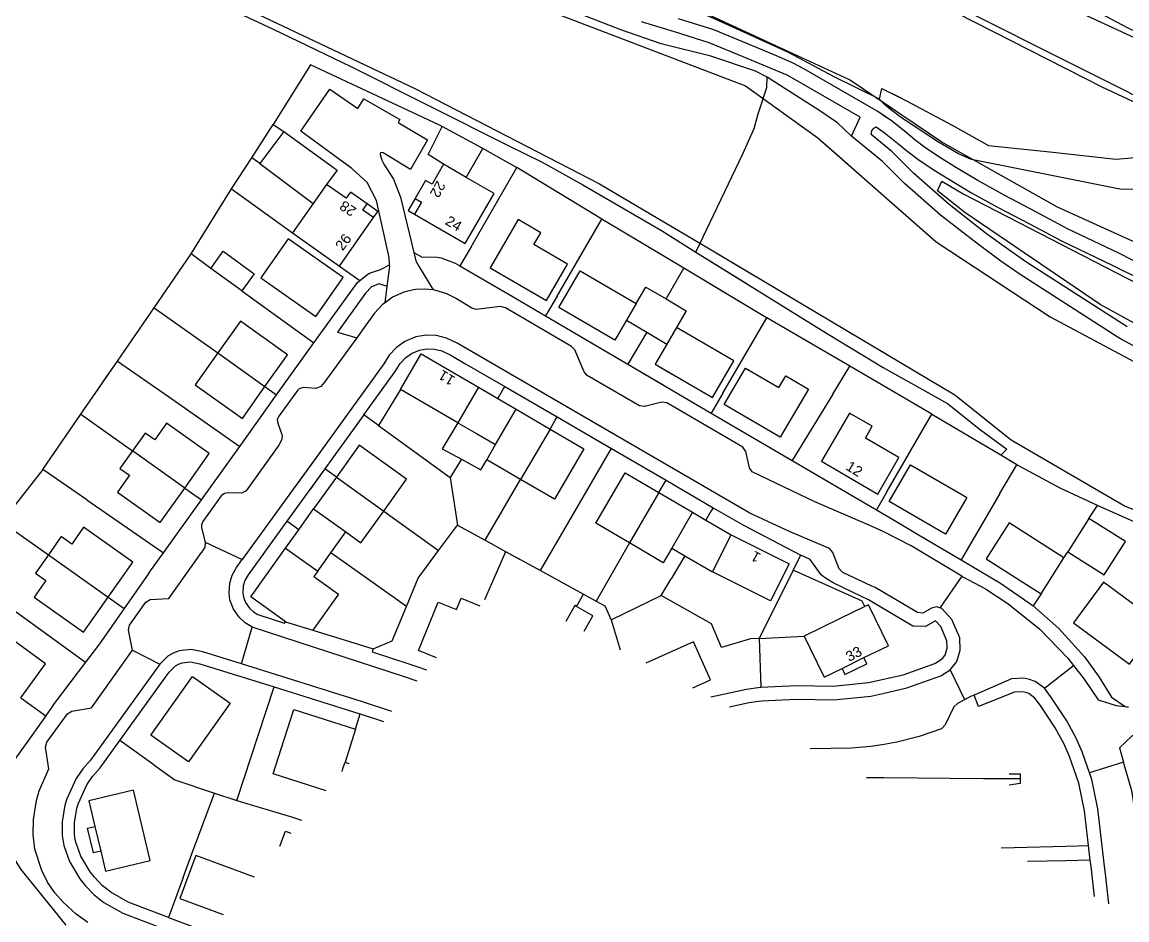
# Model space of a CAD drawing. Header units: millimetres. Extents: x 111502 to 977541, y 8702 to 1044108.
# Drawn here: x 489468.3 to 489630.2, y 240430.2 to 240561.7 of the extents above; entities that cross this region are included whole.
import ezdxf

# ---------------------------------------------------------------- set-up
doc = ezdxf.new("R2010")
doc.units = ezdxf.units.MM
doc.header["$LTSCALE"] = 0.25
doc.linetypes.add('DASHED2', pattern=[9.525, 6.35, -3.175])
doc.layers.add('E HVSS As Laid HV', color=10, linetype='Continuous')
doc.layers.add('X HVSS Site Background', color=8, linetype='Continuous')
doc.styles.add('OS Master Map$1$Standard', font='txt')

# ---------------------------------------------------------------- blocks, each defined once
blk = doc.blocks.new('OS MAP 060722')
at = {"layer": 'X HVSS Site Background'}
for points in [[(685.84, 1439.64), (715.27, 1425.67), (742.36, 1411.7), (758.45, 1402.17), (765, 1398.28)], [(785.3, 1422.69), (778.98, 1426.94), (757.39, 1436.89)], [(728.81, 1439.43), (763.74, 1426.09), (774.32, 1418.47), (778.64, 1414.68)], [(784.31, 1421.5), (783.14, 1422.29), (772.29, 1428.56), (770.74, 1429.41), (768.28, 1430.47), (764.16, 1432.19), (759.09, 1434.26), (753.94, 1435.88)], [(779.29, 1418.71), (780.56, 1421.47), (771.31, 1426.81), (769.86, 1427.61), (767.5, 1428.63), (763.4, 1430.34), (758.41, 1432.38), (753.35, 1433.97), (748.48, 1435.46)], [(766.91, 1427.36), (765.2, 1428.21), (758.66, 1430.4), (751.36, 1432.21), (745.46, 1434.25), (738.04, 1437.15)], [(783.36, 1424.14), (776.76, 1427.41), (770.02, 1430.96), (759.72, 1435.64), (754.37, 1437.97), (750.51, 1439.4), (747.77, 1440.59), (744.11, 1442.32), (736.31, 1445.98), (729.7, 1449.09), (719.82, 1454.19), (707.96, 1460.07), (697.69, 1465.03), (692.74, 1467.26), (688.87, 1469.41), (682.47, 1472.37), (679.37, 1474.07), (675.91, 1475.59), (672.95, 1477.3), (669.52, 1479), (666.6, 1480.49), (665.26, 1481.31), (664.29, 1482.1), (662.98, 1483.96)], [(624.8, 1465.5), (645.92, 1456.57), (671.2, 1445.25), (672.97, 1444.45), (694.4, 1434.4), (705.89, 1428.92), (728.86, 1417.38), (733.96, 1414.88), (739.9, 1411.55), (751.41, 1404.87), (756.46, 1401.73)], [(719.28, 1420.09), (718.8, 1420.35), (699.97, 1429.14), (694.51, 1420.4)], [(756.46, 1401.73), (763.35, 1416.13), (765, 1419.82), (765.62, 1421.95), (766.88, 1425.83), (766.91, 1427.36)], [(779.29, 1418.71), (777.23, 1420.64), (774.47, 1422.5), (772.18, 1423.96), (769.5, 1425.68), (766.91, 1427.36)], [(711.58, 1399.84), (711.53, 1400.91), (709.64, 1409.29), (708.3, 1411.9), (706.06, 1413.95), (698.54, 1419.45), (702.82, 1425.6), (706.92, 1422.73), (707.8, 1424.17), (713.07, 1421.12), (712.84, 1420.7), (717.15, 1418.15), (714.64, 1413.83), (710.61, 1416.28), (710.25, 1416.32), (710.18, 1416.03), (710.43, 1415.16), (710.75, 1414.61), (712.15, 1412.39), (713.16, 1409.76), (715.14, 1401.68), (715.15, 1401.67)], [(783.36, 1424.14), (783.71, 1425.67), (786.59, 1424.24)], [(785.13, 1422.49), (784.93, 1422.63), (784.07, 1423.36), (783.36, 1424.14)], [(691.39, 1415.5), (694.51, 1420.4)], [(694.51, 1420.4), (696.07, 1419.37)], [(696.07, 1419.37), (692.53, 1414.7)], [(696.07, 1419.37), (703.91, 1413.72), (702.32, 1411.64)], [(719.49, 1414.58), (717.22, 1415.99), (719.28, 1420.09)], [(725.25, 1416.9), (719.28, 1420.09)], [(780.89, 1417.39), (779.29, 1418.71)], [(782.17, 1418.93), (782.17, 1418.93), (782.28, 1419.47), (782.55, 1419.85), (782.87, 1420.05), (783.02, 1419.95)], [(688.41, 1410.97), (691.39, 1415.5)], [(692.53, 1414.7), (691.39, 1415.5)], [(722.8, 1412.66), (725.25, 1416.9)], [(730.24, 1414.09), (730.18, 1414.12), (725.25, 1416.9)], [(692.53, 1414.7), (700.35, 1408.84)], [(719.49, 1414.58), (717.8, 1411.67), (716.84, 1412.22), (715.3, 1409.56)], [(722.8, 1412.66), (719.49, 1414.58)], [(723.51, 1402.48), (730.24, 1414.09)], [(742.68, 1406.53), (730.24, 1414.09)], [(715.24, 1407.28), (722.64, 1402.99), (726.88, 1410.29), (722.8, 1412.66)], [(682.5, 1401.46), (688.41, 1410.97)], [(688.41, 1410.97), (697.32, 1404.54)], [(702.32, 1411.64), (700.35, 1408.84)], [(708.29, 1408.77), (705.83, 1410.51), (705.2, 1409.61), (702.32, 1411.64)], [(715.3, 1409.56), (714.29, 1407.83), (715.24, 1407.28)], [(715.3, 1409.56), (716.25, 1409.01), (715.24, 1407.28)], [(700.35, 1408.84), (697.32, 1404.54)], [(709.23, 1406.76), (707.66, 1407.88), (708.29, 1408.77)], [(709.23, 1406.76), (709.87, 1407.66), (708.29, 1408.77)], [(704.23, 1399.66), (709.23, 1406.76)], [(726.33, 1399.42), (734.56, 1394.65), (737.65, 1399.96), (732.74, 1402.81), (733.75, 1404.54), (730.43, 1406.47), (726.33, 1399.42)], [(736.12, 1395.25), (742.68, 1406.53)], [(754.72, 1399.34), (743.09, 1406.28), (742.68, 1406.53)], [(697.32, 1404.54), (704.23, 1399.66)], [(692.68, 1397.95), (700.75, 1392.28), (704.78, 1398.01), (696.71, 1403.68), (692.68, 1397.95)], [(723.51, 1402.48), (721.88, 1399.69)], [(677.07, 1393.57), (682.5, 1401.46)], [(685.35, 1399.32), (682.5, 1401.46)], [(685.35, 1399.32), (687.16, 1401.84), (691.73, 1398.54), (689.92, 1396.03)], [(715.15, 1401.67), (716.37, 1400.96), (717.6, 1401.04), (718.54, 1400.97), (719.12, 1400.87), (721.18, 1400.1), (721.88, 1399.69)], [(715.15, 1401.67), (715.15, 1401.66), (715.42, 1400.45), (715.92, 1399.55), (717.97, 1396.17)], [(756.46, 1401.73), (763.99, 1397.06)], [(689.92, 1396.03), (685.35, 1399.32)], [(704.23, 1399.66), (707.23, 1397.55)], [(707.23, 1397.55), (708.36, 1398.47), (708.64, 1398.61), (710.26, 1399.15), (711.58, 1399.84)], [(711.22, 1396.67), (711.59, 1399.65), (711.58, 1399.84)], [(721.88, 1399.69), (729.44, 1395.29), (734.44, 1392.36)], [(752.1, 1394.85), (754.72, 1399.34)], [(762.18, 1394.88), (754.72, 1399.34)], [(700.49, 1388.42), (701.88, 1390.36), (706.86, 1397.25), (707.23, 1397.55)], [(746.3, 1391.74), (744.59, 1388.8), (736.37, 1393.6), (739.5, 1398.96), (747.72, 1394.17)], [(689.92, 1396.03), (700.49, 1388.42)], [(711.22, 1396.67), (710.03, 1397.09), (708.91, 1396.62), (708.06, 1395.72), (703.93, 1390), (706.76, 1389.18)], [(710.92, 1394.3), (711.22, 1396.67)], [(717.97, 1396.17), (716.76, 1396.31), (715.44, 1396.26), (715.08, 1396.2), (713.66, 1395.85), (712, 1395.09), (710.92, 1394.3)], [(749.1, 1379.16), (748.92, 1379.11), (748.18, 1379.18), (740.53, 1383.64), (740.11, 1384.18), (738.71, 1387.38), (738.23, 1387.9), (728.55, 1393.53), (727.83, 1393.74), (724.28, 1393.32), (723.63, 1393.52), (721.25, 1394.95), (719.96, 1395.62), (718.21, 1396.15), (717.97, 1396.17)], [(747.72, 1394.17), (749.13, 1396.59), (752.1, 1394.85)], [(710.92, 1394.3), (710.53, 1394.02), (709.38, 1392.77), (708.11, 1391.02), (706.76, 1389.18)], [(736.12, 1395.25), (734.44, 1392.36)], [(752.1, 1394.85), (755.06, 1393.11), (753.65, 1390.69)], [(671.7, 1385.76), (677.07, 1393.57)], [(677.07, 1393.57), (686.39, 1386.94)], [(747.72, 1394.17), (746.3, 1391.74)], [(693.3, 1382.02), (696.62, 1386.68), (689.71, 1391.6), (686.39, 1386.94)], [(734.44, 1392.36), (746.51, 1385.29)], [(746.3, 1391.74), (749.26, 1390)], [(745.28, 1374.56), (721.47, 1388.39), (719.93, 1389.13), (718.44, 1389.49), (716.92, 1389.54), (715.41, 1389.28), (713.83, 1388.62), (712.57, 1387.74), (711.52, 1386.63), (710.72, 1385.33), (701.6, 1372.72), (689.97, 1356.68)], [(749.26, 1390), (746.51, 1385.29)], [(749.26, 1390), (752.22, 1388.25)], [(753.65, 1390.69), (752.22, 1388.25)], [(757.04, 1388.7), (753.65, 1390.69)], [(706.76, 1389.18), (702.03, 1382.68), (701.51, 1382.03), (700.74, 1381.75), (698.93, 1381.86), (698.3, 1381.67), (698.07, 1381.46), (695.35, 1377.69), (695.08, 1377.18), (695.17, 1376.67), (695.8, 1375), (695.85, 1374.71), (695.75, 1374.18), (695.34, 1373.44), (690.53, 1366.75), (689.85, 1366.4), (687.87, 1366.45), (687.36, 1366.35), (686.9, 1366.03), (684.22, 1362.27), (684, 1361.79), (683.99, 1361.74), (683.99, 1361.31), (684.54, 1359.24)], [(695.02, 1380.8), (700.49, 1388.42)], [(752.22, 1388.25), (750.5, 1385.32), (753, 1383.85)], [(686.39, 1386.94), (683.07, 1382.28), (689.99, 1377.36), (693.3, 1382.02)], [(686.39, 1386.94), (693.3, 1382.02)], [(707.8, 1377.88), (712.39, 1384.22), (713.12, 1385.4), (713.89, 1386.22), (714.8, 1386.86), (715.97, 1387.35), (717.05, 1387.53), (718.17, 1387.5), (719.25, 1387.24), (720.46, 1386.65), (720.53, 1386.62), (722.6, 1385.42), (728.47, 1382.01)], [(713.19, 1381.61), (716.22, 1386.8), (724.59, 1381.92)], [(666.34, 1377.98), (671.7, 1385.76)], [(671.7, 1385.76), (679.16, 1380.55)], [(746.51, 1385.29), (751.68, 1382.26)], [(693.3, 1382.02), (695.02, 1380.8)], [(713.19, 1381.61), (709.94, 1376.33)], [(721.56, 1376.73), (713.19, 1381.61)], [(724.59, 1381.92), (721.56, 1376.73)], [(724.59, 1381.92), (727.43, 1380.27)], [(727.43, 1380.27), (728.18, 1381.53), (728.47, 1382.01)], [(728.47, 1382.01), (736.12, 1377.57)], [(679.16, 1380.55), (689.61, 1373.25)], [(689.61, 1373.25), (695.02, 1380.8)], [(727.43, 1380.27), (730.12, 1378.7)], [(727.09, 1373.51), (730.12, 1378.7)], [(730.12, 1378.7), (735.09, 1375.8)], [(660.77, 1369.88), (666.34, 1377.98)], [(666.34, 1377.98), (673.9, 1372.6)], [(681.55, 1367.16), (685.13, 1372.2), (678.88, 1376.65), (677.14, 1374.21), (675.74, 1375.2), (673.9, 1372.6)], [(707.8, 1377.88), (703.22, 1371.55), (702.08, 1369.98)], [(709.94, 1376.33), (707.8, 1377.88)], [(721.56, 1376.73), (719.29, 1372.92), (722.09, 1371.39)], [(721.56, 1376.73), (724.33, 1375.12), (727.09, 1373.51)], [(735.09, 1375.8), (735.84, 1377.08), (736.12, 1377.57)], [(736.12, 1377.57), (743.99, 1373)], [(709.94, 1376.33), (720.47, 1368.7)], [(735.09, 1375.8), (730.78, 1368.41)], [(735.09, 1375.8), (740.06, 1372.9), (735.75, 1365.51), (730.78, 1368.41)], [(684, 1365.42), (689.61, 1373.25)], [(710.71, 1363.79), (714.05, 1368.44), (707.1, 1373.42), (703.77, 1368.77)], [(725.81, 1371.31), (727.09, 1373.51)], [(673.9, 1372.6), (672.05, 1370.01), (673.44, 1369.02), (671.71, 1366.57), (677.96, 1362.12), (681.55, 1367.16)], [(681.55, 1367.16), (673.9, 1372.6)], [(722.09, 1371.39), (720.47, 1368.7)], [(722.09, 1371.39), (724.95, 1369.82), (725.81, 1371.31)], [(730.78, 1368.41), (725.81, 1371.31)], [(660.77, 1369.88), (654.73, 1362.2)], [(667.21, 1365.44), (660.77, 1369.88)], [(702.08, 1369.98), (696.51, 1362.29)], [(703.77, 1368.77), (700.43, 1364.11)], [(703.77, 1368.77), (702.08, 1369.98)], [(703.77, 1368.77), (710.71, 1363.79)], [(720.47, 1368.7), (721.51, 1361.73)], [(725.58, 1359.5), (730.78, 1368.41)], [(681.55, 1367.16), (684, 1365.42)], [(667.21, 1365.44), (678.44, 1357.68)], [(678.44, 1357.68), (680.3, 1360.26), (684, 1365.42)], [(698.25, 1361.05), (700.43, 1364.11)], [(700.43, 1364.11), (705.15, 1360.73)], [(705.15, 1360.73), (707.38, 1359.13), (710.71, 1363.79)], [(710.71, 1363.79), (718.75, 1358.02)], [(654.73, 1362.2), (661.56, 1357.37)], [(696.51, 1362.29), (690.83, 1354.46), (690.35, 1353.59), (690.13, 1352.85), (690.06, 1351.83), (690.15, 1351.19), (690.16, 1351.16), (690.47, 1350.37), (691.04, 1349.54), (691.61, 1349), (692.27, 1348.61), (696.15, 1347.34), (696.31, 1347.58)], [(698.25, 1361.05), (696.51, 1362.29)], [(670.33, 1351.16), (673.96, 1356.28), (666.72, 1361.4), (664.99, 1358.95), (663.45, 1360.04), (661.56, 1357.37)], [(696.33, 1358.36), (698.25, 1361.05)], [(702.97, 1357.68), (705.15, 1360.73)], [(718.75, 1358.02), (721.51, 1361.73)], [(721.51, 1361.73), (725.58, 1359.5)], [(684.54, 1359.24), (684.49, 1358.5), (684.02, 1357.72)], [(684.54, 1359.24), (689.97, 1356.68)], [(725.58, 1359.5), (728.57, 1357.87)], [(661.56, 1357.37), (659.66, 1354.7), (661.2, 1353.61), (659.47, 1351.16), (666.71, 1346.04), (670.33, 1351.16)], [(661.56, 1357.37), (670.33, 1351.16)], [(673.87, 1343.39), (673.29, 1346.33), (673.43, 1347.05), (675.82, 1350.45), (676.49, 1350.83), (679.22, 1350.96), (684.02, 1357.72)], [(676.3, 1354.69), (678.44, 1357.68)], [(696.31, 1347.58), (695.94, 1347.85), (691.23, 1351.22), (696.33, 1358.36)], [(696.33, 1358.36), (701.04, 1354.98)], [(701.04, 1354.98), (702.97, 1357.68)], [(706.81, 1354.94), (702.97, 1357.68)], [(714.03, 1349.8), (715.74, 1353.97), (718.75, 1358.02)], [(728.57, 1357.87), (728.55, 1357.83), (725.49, 1350.76)], [(728.57, 1357.87), (730.51, 1356.8)], [(691.43, 1346.77), (690.4, 1347.4), (689.51, 1348.22), (688.69, 1349.42), (688.25, 1350.54), (688.18, 1350.8), (688.05, 1351.76), (688.15, 1353.21), (688.5, 1354.37), (689.14, 1355.53), (689.97, 1356.68)], [(676.3, 1354.69), (672.66, 1349.51)], [(701.04, 1354.98), (700.48, 1354.19), (704.07, 1351.62), (700.3, 1346.34)], [(714.03, 1349.8), (706.81, 1354.94)], [(670.33, 1351.16), (672.66, 1349.51)], [(718.46, 1342.3), (715.81, 1343.38), (718.69, 1350.44), (721.38, 1349.35), (722.07, 1351.02), (724.79, 1349.91)], [(655.62, 1349.89), (666.99, 1341.64)], [(672.66, 1349.51), (669.04, 1344.35), (666.99, 1341.64)], [(709.17, 1343.59), (711.96, 1344.76), (714.03, 1349.8)], [(696.31, 1347.58), (700.3, 1346.34)], [(657.54, 1336.42), (661.15, 1341.42), (654.91, 1345.93), (653.2, 1343.57), (651.74, 1344.62), (649.84, 1341.99)], [(689.86, 1341.39), (691.43, 1346.77)], [(715.61, 1338.88), (713.76, 1339.5), (691.43, 1346.77)], [(700.3, 1346.34), (709.17, 1343.59)], [(662.51, 1307.87), (661.45, 1309.44), (660.58, 1311.13), (659.59, 1314.26), (659.33, 1316.42), (659.37, 1318.61), (659.82, 1321.4), (660.21, 1322.8), (661.62, 1326.02), (661.15, 1329.21), (661.35, 1329.95), (664.34, 1334.1), (664.99, 1334.49), (667.89, 1334.96), (673.87, 1343.39)], [(673.87, 1343.39), (677.88, 1341.34)], [(689.86, 1341.39), (684.22, 1343.15), (682.48, 1343.52), (680.72, 1343.32), (679.83, 1342.97), (679.06, 1342.51), (677.88, 1341.34)], [(709.17, 1343.59), (709.04, 1343.14), (714.38, 1341.4)], [(666.99, 1341.64), (662.43, 1335.6), (661.17, 1333.8)], [(677.88, 1341.34), (667.74, 1327.29), (666.59, 1326.01), (665.61, 1324.6), (664.26, 1321.63), (663.98, 1320.68), (663.58, 1318.24), (663.59, 1316.27), (663.71, 1315.4), (663.83, 1314.79), (664.66, 1312.47), (666.18, 1309.92), (666.94, 1308.95), (668.23, 1307.61), (669.67, 1306.45), (672.46, 1304.86), (683.78, 1300.6)], [(672.04, 1330.17), (678.73, 1339.46), (679.24, 1340.17), (680.17, 1341.09), (680.62, 1341.36), (681.15, 1341.57), (682.4, 1341.71), (683.76, 1341.42), (694.65, 1338.02)], [(711.92, 1334.44), (707.61, 1335.84), (689.86, 1341.39)], [(714.38, 1341.4), (715.56, 1341.01), (716.99, 1340.54)], [(682.7, 1339.57), (688.21, 1335.64), (682.09, 1327.03), (676.57, 1330.96), (682.7, 1339.57)], [(692.31, 1330.91), (694.65, 1338.02)], [(694.65, 1338.02), (707.07, 1334.14), (707.28, 1334.07)], [(657.54, 1336.42), (661.17, 1333.8)], [(702.26, 1322.82), (694.51, 1325.29), (695.67, 1328.94), (697.52, 1334.74), (706.58, 1331.86)], [(661.17, 1333.8), (657.93, 1329.2), (656.9, 1327.79), (656.11, 1326.24), (656, 1325.9)], [(706.58, 1331.86), (707.28, 1334.07)], [(707.28, 1334.07), (710.68, 1332.95)], [(706.58, 1331.86), (705.04, 1327.01)], [(679.16, 1304.27), (673.23, 1306.51), (670.69, 1307.95), (669.46, 1308.95), (668.31, 1310.14), (667.68, 1310.95), (666.3, 1313.25), (665.58, 1315.28), (665.49, 1315.7), (665.4, 1316.39), (665.39, 1318.1), (665.75, 1320.28), (665.96, 1321), (667.19, 1323.7), (668.02, 1324.88), (669.15, 1326.15), (672.04, 1330.17)], [(677, 1326.62), (672.04, 1330.17)], [(689.18, 1321.39), (692.31, 1330.91)], [(677, 1326.62), (680.1, 1324.4), (685.89, 1322.48)], [(704.6, 1325.64), (704.74, 1326.06), (705.04, 1327.01)], [(705.04, 1327.01), (705.59, 1326.83)], [(669.25, 1313.99), (669.95, 1311.05), (676.5, 1312.62), (674.04, 1322.91), (667.49, 1321.35), (668.38, 1317.6)], [(681.31, 1310.09), (682.59, 1313.56), (685.89, 1322.48)], [(685.89, 1322.48), (689.18, 1321.39)], [(689.18, 1321.39), (697.34, 1318.97), (698.68, 1318.51)], [(655.35, 1317.36), (655.47, 1315.94), (655.78, 1314.65), (656.45, 1313.01), (657.51, 1311.3), (664.14, 1303.14)], [(669.25, 1313.99), (668.18, 1313.73), (667.31, 1317.34), (668.38, 1317.6)], [(668.38, 1317.6), (669.25, 1313.99)], [(695.5, 1314.69), (696.32, 1316.89), (697.09, 1316.61)], [(691.75, 1310.18), (683.15, 1313.35), (680.81, 1307.02), (687.17, 1304.67)], [(681.31, 1310.09), (679.16, 1304.27)], [(667.35, 1303.53), (665.61, 1304.76), (663.72, 1306.49), (662.51, 1307.87)], [(679.16, 1304.27), (685.01, 1302.07)]]:
    blk.add_lwpolyline(points, dxfattribs=at)
at = {"layer": 'X HVSS Site Background', "flags": 128}
for points in [[(832.74, 1418.05), (816.02, 1425.88), (816.02, 1425.88), (784.06, 1442.18)], [(685.84, 1439.64), (715.27, 1425.67), (715.27, 1425.67), (742.36, 1411.7), (742.36, 1411.7), (758.45, 1402.17), (758.45, 1402.17), (794.43, 1380.8), (794.43, 1380.8), (802.68, 1374.23), (802.68, 1374.23), (819.41, 1364.5), (819.41, 1364.5), (846.71, 1353.7), (846.71, 1353.7), (870.81, 1342.05), (870.81, 1342.05), (890.6, 1332.63), (890.6, 1332.63), (892.93, 1336.23), (892.93, 1336.23), (926.93, 1325.55), (926.93, 1325.55), (927.99, 1327.24)], [(854.33, 1387.99), (809.46, 1408.31), (809.46, 1408.31), (792.52, 1417.84), (792.52, 1417.84), (778.98, 1426.94), (778.98, 1426.94), (757.39, 1436.89)], [(728.81, 1439.43), (763.74, 1426.09), (763.74, 1426.09), (774.32, 1418.47), (774.32, 1418.47), (791.68, 1403.23), (791.68, 1403.23), (808.4, 1392.23), (808.4, 1392.23), (827.87, 1381.85), (827.87, 1381.85), (851.37, 1369.58), (851.37, 1369.58), (876.98, 1356.45), (876.98, 1356.45), (894.55, 1348.2), (894.55, 1348.2), (899.63, 1343.12), (899.63, 1343.12), (927.99, 1327.24)], [(822.58, 1399.48), (818.46, 1401.54), (818.46, 1401.54), (810.95, 1405.14), (810.95, 1405.14), (806.3, 1407.6), (806.3, 1407.6), (801.75, 1410), (801.75, 1410), (797.79, 1412.2), (797.79, 1412.2), (794.67, 1414.06), (794.67, 1414.06), (792.47, 1415.43), (792.47, 1415.43), (790.17, 1416.94), (790.17, 1416.94), (788.57, 1418.18), (788.57, 1418.18), (787.28, 1419.23), (787.28, 1419.23), (785.28, 1420.83), (785.28, 1420.83), (783.14, 1422.29), (783.14, 1422.29), (772.29, 1428.56), (772.29, 1428.56), (770.74, 1429.41), (770.74, 1429.41), (768.28, 1430.47), (768.28, 1430.47), (764.16, 1432.19), (764.16, 1432.19), (759.09, 1434.26), (759.09, 1434.26), (753.94, 1435.88)], [(952.92, 1377.11), (922.42, 1391.89), (922.42, 1391.89), (889.82, 1407.79), (889.82, 1407.79), (880.52, 1412.39), (880.52, 1412.39), (860.82, 1418.59), (860.82, 1418.59), (848.72, 1422.19), (848.72, 1422.19), (837.92, 1425.19), (837.92, 1425.19), (829.02, 1429.29), (829.02, 1429.29), (813.22, 1436.59)], [(779.29, 1418.71), (780.56, 1421.47), (780.56, 1421.47), (771.31, 1426.81), (771.31, 1426.81), (769.86, 1427.61), (769.86, 1427.61), (767.5, 1428.63), (767.5, 1428.63), (763.4, 1430.34), (763.4, 1430.34), (758.41, 1432.38), (758.41, 1432.38), (753.35, 1433.97), (753.35, 1433.97), (748.48, 1435.46)], [(766.91, 1427.36), (765.2, 1428.21), (765.2, 1428.21), (758.66, 1430.4), (758.66, 1430.4), (751.36, 1432.21), (751.36, 1432.21), (745.46, 1434.25), (745.46, 1434.25), (738.04, 1437.15)], [(783.36, 1424.14), (776.76, 1427.41), (776.76, 1427.41), (770.02, 1430.96), (770.02, 1430.96), (759.72, 1435.64)], [(712.2, 1479.06), (719.67, 1475.33), (719.67, 1475.33), (736.8, 1466.97), (736.8, 1466.97), (795.3, 1437.45), (795.3, 1437.45), (828.24, 1420.94), (828.24, 1420.94), (839.26, 1416.86)], [(624.8, 1465.5), (645.92, 1456.57), (645.92, 1456.57), (671.2, 1445.25), (671.2, 1445.25), (672.97, 1444.45), (672.97, 1444.45), (694.4, 1434.4), (694.4, 1434.4), (705.89, 1428.92), (705.89, 1428.92), (728.86, 1417.38), (728.86, 1417.38), (733.96, 1414.88), (733.96, 1414.88), (739.9, 1411.55), (739.9, 1411.55), (751.41, 1404.87), (751.41, 1404.87), (756.46, 1401.73)], [(806.81, 1441.52), (819.8, 1434.57), (819.8, 1434.57), (828, 1430.61), (828, 1430.61), (835.69, 1426.97), (835.69, 1426.97), (839.21, 1425.74), (839.21, 1425.74), (854.25, 1421.04), (854.25, 1421.04), (871.91, 1415.75), (871.91, 1415.75), (879.33, 1413.36), (879.33, 1413.36), (883.04, 1412.01), (883.04, 1412.01), (903.96, 1402.16), (903.96, 1402.16), (930.04, 1389.34), (930.04, 1389.34), (953.42, 1377.95), (953.42, 1377.95), (954.97, 1376.97)], [(719.28, 1420.09), (718.8, 1420.35), (718.8, 1420.35), (699.97, 1429.14), (699.97, 1429.14), (694.51, 1420.4)], [(756.46, 1401.73), (763.35, 1416.13), (763.35, 1416.13), (765, 1419.82), (765, 1419.82), (765.62, 1421.95), (765.62, 1421.95), (766.88, 1425.83), (766.88, 1425.83), (766.91, 1427.36)], [(779.29, 1418.71), (777.23, 1420.64), (777.23, 1420.64), (774.47, 1422.5), (774.47, 1422.5), (772.18, 1423.96), (772.18, 1423.96), (769.5, 1425.68), (769.5, 1425.68), (766.91, 1427.36)], [(711.58, 1399.84), (711.53, 1400.91), (711.53, 1400.91), (709.64, 1409.29), (709.64, 1409.29), (708.3, 1411.9), (708.3, 1411.9), (706.06, 1413.95), (706.06, 1413.95), (698.54, 1419.45), (698.54, 1419.45), (702.82, 1425.6), (702.82, 1425.6), (706.92, 1422.73), (706.92, 1422.73), (707.8, 1424.17), (707.8, 1424.17), (713.07, 1421.12), (713.07, 1421.12), (712.84, 1420.7), (712.84, 1420.7), (717.15, 1418.15), (717.15, 1418.15), (714.64, 1413.83), (714.64, 1413.83), (710.61, 1416.28), (710.61, 1416.28), (710.25, 1416.32), (710.25, 1416.32), (710.18, 1416.03), (710.18, 1416.03), (710.43, 1415.16), (710.43, 1415.16), (710.75, 1414.61), (710.75, 1414.61), (712.15, 1412.39), (712.15, 1412.39), (713.16, 1409.76), (713.16, 1409.76), (715.14, 1401.68), (715.14, 1401.68), (715.15, 1401.67)], [(783.36, 1424.14), (783.71, 1425.67), (783.71, 1425.67), (787.22, 1423.92), (787.22, 1423.92), (794.04, 1420.3), (794.04, 1420.3), (799.38, 1417.35), (799.38, 1417.35), (808.33, 1416.42), (808.33, 1416.42), (818.02, 1415.33), (818.02, 1415.33), (821.98, 1415.68), (821.98, 1415.68), (839.26, 1416.86)], [(852.49, 1411.96), (840.42, 1410.6), (840.42, 1410.6), (818.63, 1410.94), (818.63, 1410.94), (796.87, 1415.29), (796.87, 1415.29), (794.95, 1416.12), (794.95, 1416.12), (792.05, 1417.83), (792.05, 1417.83), (786.48, 1421.5), (786.48, 1421.5), (784.93, 1422.63), (784.93, 1422.63), (784.07, 1423.36), (784.07, 1423.36), (783.36, 1424.14)], [(691.39, 1415.5), (694.51, 1420.4)], [(694.51, 1420.4), (696.07, 1419.37)], [(696.07, 1419.37), (692.53, 1414.7)], [(696.07, 1419.37), (703.91, 1413.72), (703.91, 1413.72), (702.32, 1411.64)], [(719.49, 1414.58), (717.22, 1415.99), (717.22, 1415.99), (719.28, 1420.09)], [(725.25, 1416.9), (719.28, 1420.09)], [(848.54, 1372.88), (818.73, 1389), (818.73, 1389), (818.24, 1389.3), (818.24, 1389.3), (803.86, 1398.55), (803.86, 1398.55), (801.17, 1400.4), (801.17, 1400.4), (797.89, 1402.81), (797.89, 1402.81), (792.33, 1407.12), (792.33, 1407.12), (786.99, 1411.8), (786.99, 1411.8), (783.83, 1414.98), (783.83, 1414.98), (779.29, 1418.71)], [(819.68, 1390.76), (804.96, 1400.21), (804.96, 1400.21), (802.33, 1402.03), (802.33, 1402.03), (799.09, 1404.41), (799.09, 1404.41), (793.6, 1408.67), (793.6, 1408.67), (788.36, 1413.26), (788.36, 1413.26), (785.18, 1416.46), (785.18, 1416.46), (782.17, 1418.93), (782.17, 1418.93), (782.28, 1419.47), (782.28, 1419.47), (782.55, 1419.85), (782.55, 1419.85), (782.87, 1420.05), (782.87, 1420.05), (784.09, 1419.22), (784.09, 1419.22), (786.03, 1417.67), (786.03, 1417.67), (787.32, 1416.62), (787.32, 1416.62), (789.01, 1415.31), (789.01, 1415.31), (791.39, 1413.74), (791.39, 1413.74), (793.63, 1412.36), (793.63, 1412.36), (796.79, 1410.46), (796.79, 1410.46), (800.8, 1408.24), (800.8, 1408.24), (805.36, 1405.84), (805.36, 1405.84), (810.05, 1403.36), (810.05, 1403.36), (817.58, 1399.75), (817.58, 1399.75), (821.72, 1397.68)], [(688.41, 1410.97), (691.39, 1415.5)], [(692.53, 1414.7), (691.39, 1415.5)], [(722.8, 1412.66), (725.25, 1416.9)], [(730.24, 1414.09), (730.18, 1414.12), (730.18, 1414.12), (725.25, 1416.9)], [(692.53, 1414.7), (700.35, 1408.84)], [(719.49, 1414.58), (717.8, 1411.67), (717.8, 1411.67), (716.84, 1412.22), (716.84, 1412.22), (715.3, 1409.56)], [(722.8, 1412.66), (719.49, 1414.58)], [(723.51, 1402.48), (730.24, 1414.09)], [(742.68, 1406.53), (730.24, 1414.09)], [(715.24, 1407.28), (722.64, 1402.99), (722.64, 1402.99), (726.88, 1410.29), (726.88, 1410.29), (722.8, 1412.66)], [(935.41, 1341.32), (934.93, 1340.21), (934.93, 1340.21), (915.25, 1345.76), (915.25, 1345.76), (895.56, 1353.07), (895.56, 1353.07), (866.67, 1366.56), (866.67, 1366.56), (841.27, 1380.05), (841.27, 1380.05), (815.71, 1394.02), (815.71, 1394.02), (795.87, 1407.52), (795.87, 1407.52), (791.9, 1410.69), (791.9, 1410.69), (792.53, 1412.12)], [(792.53, 1412.12), (795.73, 1410.22), (795.73, 1410.22), (822.87, 1396.25), (822.87, 1396.25), (849.38, 1384.82), (849.38, 1384.82), (885.1, 1371.01), (885.1, 1371.01), (898.44, 1364.02), (898.44, 1364.02), (908.76, 1358.46), (908.76, 1358.46), (911.77, 1353.54), (911.77, 1353.54), (920.98, 1348.94), (920.98, 1348.94), (935.41, 1341.32)], [(682.5, 1401.46), (688.41, 1410.97)], [(688.41, 1410.97), (697.32, 1404.54)], [(702.32, 1411.64), (700.35, 1408.84)], [(708.29, 1408.77), (705.83, 1410.51), (705.83, 1410.51), (705.2, 1409.61), (705.2, 1409.61), (702.32, 1411.64)], [(715.3, 1409.56), (714.29, 1407.83), (714.29, 1407.83), (715.24, 1407.28)], [(715.3, 1409.56), (716.25, 1409.01), (716.25, 1409.01), (715.24, 1407.28)], [(700.35, 1408.84), (697.32, 1404.54)], [(709.23, 1406.76), (707.66, 1407.88), (707.66, 1407.88), (708.29, 1408.77)], [(709.23, 1406.76), (709.87, 1407.66), (709.87, 1407.66), (708.29, 1408.77)], [(704.23, 1399.66), (709.23, 1406.76)], [(726.33, 1399.42), (734.56, 1394.65), (734.56, 1394.65), (737.65, 1399.96), (737.65, 1399.96), (732.74, 1402.81), (732.74, 1402.81), (733.75, 1404.54), (733.75, 1404.54), (730.43, 1406.47), (730.43, 1406.47), (726.33, 1399.42)], [(736.12, 1395.25), (742.68, 1406.53)], [(754.72, 1399.34), (743.09, 1406.28), (743.09, 1406.28), (742.68, 1406.53)], [(697.32, 1404.54), (704.23, 1399.66)], [(692.68, 1397.95), (700.75, 1392.28), (700.75, 1392.28), (704.78, 1398.01), (704.78, 1398.01), (696.71, 1403.68), (696.71, 1403.68), (692.68, 1397.95)], [(723.51, 1402.48), (721.88, 1399.69)], [(677.07, 1393.57), (682.5, 1401.46)], [(685.35, 1399.32), (682.5, 1401.46)], [(685.35, 1399.32), (687.16, 1401.84), (687.16, 1401.84), (691.73, 1398.54), (691.73, 1398.54), (689.92, 1396.03)], [(715.15, 1401.67), (715.15, 1401.66), (715.15, 1401.66), (715.42, 1400.45), (715.42, 1400.45), (715.92, 1399.55), (715.92, 1399.55), (717.97, 1396.17)], [(715.15, 1401.67), (716.37, 1400.96), (716.37, 1400.96), (717.6, 1401.04), (717.6, 1401.04), (718.54, 1400.97), (718.54, 1400.97), (719.12, 1400.87), (719.12, 1400.87), (721.18, 1400.1), (721.18, 1400.1), (721.88, 1399.69)], [(756.46, 1401.73), (775.84, 1389.69)], [(689.92, 1396.03), (685.35, 1399.32)], [(704.23, 1399.66), (707.23, 1397.55)], [(707.23, 1397.55), (708.36, 1398.47), (708.36, 1398.47), (708.64, 1398.61), (708.64, 1398.61), (710.26, 1399.15), (710.26, 1399.15), (711.58, 1399.84)], [(711.22, 1396.67), (711.59, 1399.65), (711.59, 1399.65), (711.58, 1399.84)], [(721.88, 1399.69), (729.44, 1395.29), (729.44, 1395.29), (734.44, 1392.36)], [(752.1, 1394.85), (754.72, 1399.34)], [(766.88, 1392.08), (766.84, 1392.1), (766.84, 1392.1), (754.72, 1399.34)], [(700.49, 1388.42), (701.88, 1390.36), (701.88, 1390.36), (706.86, 1397.25), (706.86, 1397.25), (707.23, 1397.55)], [(746.3, 1391.74), (744.59, 1388.8), (744.59, 1388.8), (736.37, 1393.6), (736.37, 1393.6), (739.5, 1398.96), (739.5, 1398.96), (747.72, 1394.17)], [(689.92, 1396.03), (700.49, 1388.42)], [(711.22, 1396.67), (710.03, 1397.09), (710.03, 1397.09), (708.91, 1396.62), (708.91, 1396.62), (708.06, 1395.72), (708.06, 1395.72), (703.93, 1390), (703.93, 1390), (706.76, 1389.18)], [(710.92, 1394.3), (711.22, 1396.67)], [(717.97, 1396.17), (716.76, 1396.31), (716.76, 1396.31), (715.44, 1396.26), (715.44, 1396.26), (715.08, 1396.2), (715.08, 1396.2), (713.66, 1395.85), (713.66, 1395.85), (712, 1395.09), (712, 1395.09), (710.92, 1394.3)], [(795.45, 1354.24), (788.04, 1358.67), (788.04, 1358.67), (783.93, 1360.81), (783.93, 1360.81), (781.97, 1361.69), (781.97, 1361.69), (773.9, 1365.14), (773.9, 1365.14), (764.73, 1369.52), (764.73, 1369.52), (764.33, 1370.1), (764.33, 1370.1), (763.77, 1372.49), (763.77, 1372.49), (763.35, 1373.13), (763.35, 1373.13), (752.2, 1379.62), (752.2, 1379.62), (751.46, 1379.73), (751.46, 1379.73), (748.92, 1379.11), (748.92, 1379.11), (748.18, 1379.18), (748.18, 1379.18), (740.53, 1383.64), (740.53, 1383.64), (740.11, 1384.18), (740.11, 1384.18), (738.71, 1387.38), (738.71, 1387.38), (738.23, 1387.9), (738.23, 1387.9), (728.55, 1393.53), (728.55, 1393.53), (727.83, 1393.74), (727.83, 1393.74), (724.28, 1393.32), (724.28, 1393.32), (723.63, 1393.52), (723.63, 1393.52), (721.25, 1394.95), (721.25, 1394.95), (719.96, 1395.62), (719.96, 1395.62), (718.21, 1396.15), (718.21, 1396.15), (717.97, 1396.17)], [(747.72, 1394.17), (749.13, 1396.59), (749.13, 1396.59), (752.1, 1394.85)], [(710.92, 1394.3), (710.53, 1394.02), (710.53, 1394.02), (709.38, 1392.77), (709.38, 1392.77), (708.11, 1391.02), (708.11, 1391.02), (706.76, 1389.18)], [(736.12, 1395.25), (734.44, 1392.36)], [(752.1, 1394.85), (755.06, 1393.11), (755.06, 1393.11), (753.65, 1390.69)], [(671.7, 1385.76), (677.07, 1393.57)], [(677.07, 1393.57), (686.39, 1386.94)], [(747.72, 1394.17), (746.3, 1391.74)], [(693.3, 1382.02), (696.62, 1386.68), (696.62, 1386.68), (689.71, 1391.6), (689.71, 1391.6), (686.39, 1386.94)], [(734.44, 1392.36), (746.51, 1385.29)], [(746.3, 1391.74), (749.26, 1390)], [(760.4, 1381.03), (766.88, 1392.08)], [(779.03, 1385.01), (766.88, 1392.08)], [(792.22, 1349.62), (791.8, 1349.75), (791.8, 1349.75), (791.02, 1349.57), (791.02, 1349.57), (789.73, 1348.83), (789.73, 1348.83), (788.93, 1348.93), (788.93, 1348.93), (782.73, 1352.58), (782.73, 1352.58), (782.26, 1352.8), (782.26, 1352.8), (778, 1354.78), (778, 1354.78), (777.46, 1355.32), (777.46, 1355.32), (776.56, 1357.71), (776.56, 1357.71), (776.05, 1358.28), (776.05, 1358.28), (770.27, 1360.74), (770.27, 1360.74), (764.37, 1363.49), (764.37, 1363.49), (721.47, 1388.39), (721.47, 1388.39), (719.93, 1389.13), (719.93, 1389.13), (718.44, 1389.49), (718.44, 1389.49), (716.92, 1389.54), (716.92, 1389.54), (715.41, 1389.28), (715.41, 1389.28), (713.83, 1388.62), (713.83, 1388.62), (712.57, 1387.74), (712.57, 1387.74), (711.52, 1386.63), (711.52, 1386.63), (710.72, 1385.33), (710.72, 1385.33), (701.6, 1372.72), (701.6, 1372.72), (698.16, 1367.98)], [(749.26, 1390), (746.51, 1385.29)], [(749.26, 1390), (752.22, 1388.25)], [(752.22, 1388.25), (750.5, 1385.32), (750.5, 1385.32), (758.88, 1380.4), (758.88, 1380.4), (762.03, 1385.78), (762.03, 1385.78), (753.65, 1390.69)], [(753.65, 1390.69), (752.22, 1388.25)], [(775.84, 1389.69), (783.9, 1384.81), (783.9, 1384.81), (793.35, 1379.55)], [(706.76, 1389.18), (702.03, 1382.68), (702.03, 1382.68), (701.51, 1382.03), (701.51, 1382.03), (700.74, 1381.75), (700.74, 1381.75), (698.93, 1381.86), (698.93, 1381.86), (698.3, 1381.67), (698.3, 1381.67), (698.07, 1381.46), (698.07, 1381.46), (695.35, 1377.69), (695.35, 1377.69), (695.08, 1377.18), (695.08, 1377.18), (695.17, 1376.67), (695.17, 1376.67), (695.8, 1375), (695.8, 1375), (695.85, 1374.71), (695.85, 1374.71), (695.75, 1374.18), (695.75, 1374.18), (695.34, 1373.44), (695.34, 1373.44), (693.25, 1370.53)], [(695.02, 1380.8), (700.49, 1388.42)], [(686.39, 1386.94), (683.07, 1382.28), (683.07, 1382.28), (689.99, 1377.36), (689.99, 1377.36), (693.3, 1382.02)], [(686.39, 1386.94), (693.3, 1382.02)], [(707.8, 1377.88), (712.39, 1384.22), (712.39, 1384.22), (713.12, 1385.4), (713.12, 1385.4), (713.89, 1386.22), (713.89, 1386.22), (714.8, 1386.86), (714.8, 1386.86), (715.97, 1387.35), (715.97, 1387.35), (717.05, 1387.53), (717.05, 1387.53), (718.17, 1387.5), (718.17, 1387.5), (719.25, 1387.24), (719.25, 1387.24), (720.46, 1386.65), (720.46, 1386.65), (720.53, 1386.62), (720.53, 1386.62), (722.6, 1385.42), (722.6, 1385.42), (728.47, 1382.01)], [(713.19, 1381.61), (716.22, 1386.8), (716.22, 1386.8), (724.59, 1381.92)], [(669.66, 1382.79), (671.7, 1385.76)], [(671.7, 1385.76), (679.16, 1380.55)], [(746.51, 1385.29), (758.71, 1378.14)], [(768.83, 1374.59), (760.61, 1379.41), (760.61, 1379.41), (763.73, 1384.73), (763.73, 1384.73), (768.63, 1381.86), (768.63, 1381.86), (769.64, 1383.58), (769.64, 1383.58), (772.96, 1381.64), (772.96, 1381.64), (768.83, 1374.59)], [(776.53, 1380.92), (779.03, 1385.01)], [(791.06, 1377.96), (791.05, 1377.96), (791.05, 1377.96), (779.03, 1385.01)], [(693.3, 1382.02), (695.02, 1380.8)], [(713.19, 1381.61), (709.94, 1376.33)], [(721.56, 1376.73), (713.19, 1381.61)], [(724.59, 1381.92), (721.56, 1376.73)], [(724.59, 1381.92), (727.43, 1380.27)], [(727.43, 1380.27), (728.18, 1381.53), (728.18, 1381.53), (728.47, 1382.01)], [(728.47, 1382.01), (736.12, 1377.57)], [(679.16, 1380.55), (689.61, 1373.25)], [(689.61, 1373.25), (695.02, 1380.8)], [(727.43, 1380.27), (730.12, 1378.7)], [(760.4, 1381.03), (758.71, 1378.14)], [(776.53, 1380.92), (770.6, 1371.18)], [(727.09, 1373.51), (730.12, 1378.7)], [(730.12, 1378.7), (735.09, 1375.8)], [(758.71, 1378.14), (770.6, 1371.18)], [(774.89, 1371.07), (783.14, 1366.28), (783.14, 1366.28), (786.23, 1371.62), (786.23, 1371.62), (781.32, 1374.47), (781.32, 1374.47), (782.33, 1376.2), (782.33, 1376.2), (779, 1378.13), (779, 1378.13), (774.89, 1371.07)], [(793.35, 1379.55), (798.17, 1375.67), (798.17, 1375.67), (802.03, 1372.86)], [(707.8, 1377.88), (703.22, 1371.55), (703.22, 1371.55), (702.08, 1369.98)], [(709.94, 1376.33), (707.8, 1377.88)], [(721.56, 1376.73), (719.29, 1372.92), (719.29, 1372.92), (722.09, 1371.39)], [(721.56, 1376.73), (724.33, 1375.12), (724.33, 1375.12), (727.09, 1373.51)], [(735.09, 1375.8), (735.84, 1377.08), (735.84, 1377.08), (736.12, 1377.57)], [(736.12, 1377.57), (744.1, 1372.94)], [(784.48, 1366.59), (791.06, 1377.96)], [(801.15, 1371.97), (791.07, 1377.95), (791.07, 1377.95), (791.06, 1377.96)], [(709.94, 1376.33), (720.47, 1368.7)], [(735.09, 1375.8), (730.78, 1368.41)], [(735.09, 1375.8), (740.06, 1372.9), (740.06, 1372.9), (735.75, 1365.51), (735.75, 1365.51), (730.78, 1368.41)], [(689.18, 1372.65), (689.61, 1373.25)], [(710.71, 1363.79), (714.05, 1368.44), (714.05, 1368.44), (707.1, 1373.42), (707.1, 1373.42), (703.77, 1368.77)], [(725.81, 1371.31), (727.09, 1373.51)], [(737.85, 1362.2), (743.81, 1372.46), (743.81, 1372.46), (744.1, 1372.94)], [(744.1, 1372.94), (752.09, 1368.3)], [(802.03, 1372.86), (801.15, 1371.97)], [(803.52, 1370.57), (803.26, 1370.72), (803.26, 1370.72), (801.15, 1371.97)], [(722.09, 1371.39), (720.47, 1368.7)], [(722.09, 1371.39), (724.95, 1369.82), (724.95, 1369.82), (725.81, 1371.31)], [(730.78, 1368.41), (725.81, 1371.31)], [(770.6, 1371.18), (782.94, 1363.95)], [(784.81, 1365.17), (787.93, 1370.57), (787.93, 1370.57), (795.47, 1366.2), (795.47, 1366.2), (796.2, 1365.78), (796.2, 1365.78), (793.07, 1360.39), (793.07, 1360.39), (790.95, 1361.62), (790.95, 1361.62), (784.81, 1365.17)], [(801.03, 1366.34), (803.52, 1370.57)], [(815.32, 1364.61), (809.86, 1367.12), (809.86, 1367.12), (803.52, 1370.57)], [(702.08, 1369.98), (699.96, 1367.05)], [(703.77, 1368.77), (701.84, 1366.07)], [(703.77, 1368.77), (702.08, 1369.98)], [(703.77, 1368.77), (710.71, 1363.79)], [(720.47, 1368.7), (721.51, 1361.73)], [(725.58, 1359.5), (730.78, 1368.41)], [(746.73, 1359.11), (741.78, 1361.99), (741.78, 1361.99), (746.09, 1369.38), (746.09, 1369.38), (751.04, 1366.5)], [(751.04, 1366.5), (751.81, 1367.81), (751.81, 1367.81), (752.09, 1368.3)], [(752.09, 1368.3), (759.01, 1364.28)], [(751.04, 1366.5), (746.73, 1359.11)], [(751.04, 1366.5), (755.99, 1363.61)], [(784.48, 1366.59), (782.94, 1363.95)], [(801.03, 1366.34), (795.33, 1356.65)], [(709.5, 1362.09), (710.71, 1363.79)], [(710.71, 1363.79), (718.75, 1358.02)], [(755.99, 1363.61), (752.92, 1358.35)], [(755.99, 1363.61), (757.94, 1362.47)], [(759.01, 1364.28), (758.73, 1363.8), (758.73, 1363.8), (757.94, 1362.47)], [(759.01, 1364.28), (763.44, 1361.71), (763.44, 1361.71), (771.83, 1357.3)], [(782.94, 1363.95), (785.79, 1362.28), (785.79, 1362.28), (789.46, 1360.11), (789.46, 1360.11), (795.33, 1356.65)], [(814.09, 1362.68), (815.32, 1364.61)], [(830.16, 1358.03), (815.32, 1364.61)], [(733.7, 1355.06), (737.85, 1362.2)], [(757.94, 1362.47), (761.64, 1360.32)], [(810.42, 1356.93), (802.39, 1362.05), (802.39, 1362.05), (799.04, 1356.8), (799.04, 1356.8), (807.06, 1351.67)], [(814.09, 1362.68), (810.97, 1357.8)], [(810.97, 1357.8), (816.31, 1354.42), (816.31, 1354.42), (819.42, 1359.32), (819.42, 1359.32), (814.09, 1362.68)], [(718.75, 1358.02), (721.51, 1361.73)], [(721.51, 1361.73), (725.58, 1359.5)], [(758.91, 1354.86), (761.64, 1360.32)], [(761.64, 1360.32), (770.12, 1356.07), (770.12, 1356.07), (767.39, 1350.61), (767.39, 1350.61), (758.91, 1354.86)], [(725.58, 1359.5), (728.57, 1357.87)], [(746.73, 1359.11), (741.86, 1350.59)], [(752.92, 1358.35), (751.68, 1356.22), (751.68, 1356.22), (746.73, 1359.11)], [(718.36, 1357.49), (718.75, 1358.02)], [(728.57, 1357.87), (728.55, 1357.83), (728.55, 1357.83), (726.56, 1353.23)], [(728.57, 1357.87), (733.7, 1355.06)], [(754.84, 1357.23), (752.83, 1353.84)], [(752.92, 1358.35), (754.84, 1357.23)], [(754.84, 1357.23), (758.91, 1354.86)], [(770.75, 1355.13), (771.83, 1357.3)], [(788.42, 1346.92), (788.25, 1346.94), (788.25, 1346.94), (781.77, 1350.76), (781.77, 1350.76), (780.74, 1351.26), (780.74, 1351.26), (776.6, 1353.28), (776.6, 1353.28), (775.34, 1354.05), (775.34, 1354.05), (774.82, 1354.45), (774.82, 1354.45), (773.23, 1356.7), (773.23, 1356.7), (771.83, 1357.3)], [(810.42, 1356.93), (810.97, 1357.8)], [(795.33, 1356.65), (801.14, 1353.22), (801.14, 1353.22), (805.73, 1350.06), (805.73, 1350.06), (805.92, 1349.89)], [(807.06, 1351.67), (810.42, 1356.93)], [(733.7, 1355.06), (740.01, 1351.6)], [(751.4, 1351.43), (752.83, 1353.84)], [(770.75, 1355.13), (765.75, 1345.13)], [(781.21, 1349.78), (780.82, 1350.57), (780.82, 1350.57), (780.29, 1350.81), (780.29, 1350.81), (770.75, 1355.13)], [(795.45, 1354.24), (792.26, 1349.68), (792.26, 1349.68), (792.22, 1349.62)], [(795.45, 1354.24), (795.58, 1354.17), (795.58, 1354.17), (798.9, 1352.37), (798.9, 1352.37), (802.19, 1350.24), (802.19, 1350.24), (806.87, 1346.46), (806.87, 1346.46), (810.97, 1342.24), (810.97, 1342.24), (811.81, 1341.18)], [(811.83, 1347.43), (820.04, 1341.38), (820.04, 1341.38), (824.41, 1347.31), (824.41, 1347.31), (816.2, 1353.35), (816.2, 1353.35), (811.83, 1347.43)], [(738.99, 1349.81), (740.01, 1351.6)], [(740.01, 1351.6), (741.86, 1350.59)], [(741.86, 1350.59), (743.13, 1349.89), (743.13, 1349.89), (744.05, 1347.87)], [(744.05, 1347.87), (751.4, 1351.43)], [(765.75, 1345.13), (764.46, 1345.09), (764.46, 1345.09), (760.21, 1343.78), (760.21, 1343.78), (758.75, 1347.27), (758.75, 1347.27), (751.4, 1351.43)], [(807.06, 1351.67), (805.92, 1349.89)], [(738.99, 1349.81), (738.73, 1349.96), (738.73, 1349.96), (737.39, 1347.6)], [(740.09, 1346.2), (741.38, 1348.45), (741.38, 1348.45), (738.99, 1349.81)], [(781.21, 1349.78), (777.51, 1347.98), (777.51, 1347.98), (772.35, 1345.47)], [(781.11, 1342.31), (784.68, 1344.04), (784.68, 1344.04), (781.75, 1350.05), (781.75, 1350.05), (781.21, 1349.78)], [(793.72, 1340.53), (794.56, 1341.55), (794.56, 1341.55), (794.75, 1341.9), (794.75, 1341.9), (795.23, 1343.43), (795.23, 1343.43), (795.16, 1345.21), (795.16, 1345.21), (793.98, 1347.91), (793.98, 1347.91), (792.52, 1349.53), (792.52, 1349.53), (792.35, 1349.58), (792.35, 1349.58), (792.22, 1349.62)], [(805.92, 1349.89), (809.69, 1346.58), (809.69, 1346.58), (813.41, 1342.43), (813.41, 1342.43), (815.6, 1339.43), (815.6, 1339.43), (817.38, 1336.54), (817.38, 1336.54), (819.41, 1335.14)], [(744.05, 1347.87), (745.37, 1343.45)], [(766, 1337.99), (771.2, 1338.25), (771.2, 1338.25), (776.6, 1338.14), (776.6, 1338.14), (781.78, 1338.66), (781.78, 1338.66), (786.86, 1339.81), (786.86, 1339.81), (791.48, 1341.45), (791.48, 1341.45), (792.62, 1342.2), (792.62, 1342.2), (792.97, 1342.63), (792.97, 1342.63), (792.99, 1342.66), (792.99, 1342.66), (793.31, 1343.68), (793.31, 1343.68), (793.27, 1344.77), (793.27, 1344.77), (792.35, 1346.86), (792.35, 1346.86), (791.6, 1347.7), (791.6, 1347.7), (790.13, 1346.85), (790.13, 1346.85), (788.42, 1346.92)], [(756.04, 1337.91), (758.63, 1339.07), (758.63, 1339.07), (756.13, 1344.63), (756.13, 1344.63), (749.14, 1341.49)], [(765.75, 1345.13), (772.35, 1345.47)], [(765.75, 1345.13), (766, 1337.99)], [(772.35, 1345.47), (773.23, 1343.65), (773.23, 1343.65), (775.27, 1339.46), (775.27, 1339.46), (777.89, 1340.73)], [(777.89, 1340.73), (781.11, 1342.31)], [(777.89, 1340.73), (778.32, 1339.84), (778.32, 1339.84), (781.55, 1341.41), (781.55, 1341.41), (781.11, 1342.31)], [(807.58, 1337.82), (811.81, 1341.18)], [(811.81, 1341.18), (813.4, 1339.16), (813.4, 1339.16), (815.43, 1336.13), (815.43, 1336.13), (818.06, 1335.3), (818.06, 1335.3), (819.41, 1335.14)], [(761.42, 1335.12), (764.24, 1335.74), (764.24, 1335.74), (766.1, 1335.99), (766.1, 1335.99), (771.23, 1336.25), (771.23, 1336.25), (776.68, 1336.14), (776.68, 1336.14), (782.1, 1336.69), (782.1, 1336.69), (783.85, 1337.08), (783.85, 1337.08), (787.41, 1337.89), (787.41, 1337.89), (792.38, 1339.65), (792.38, 1339.65), (793.72, 1340.53)], [(793.72, 1340.53), (795.83, 1336.18), (795.83, 1336.18), (795.85, 1336.14)], [(807.58, 1337.82), (806.19, 1338.81), (806.19, 1338.81), (805.36, 1339.13), (805.36, 1339.13), (804.52, 1339.3), (804.52, 1339.3), (802.73, 1339.19), (802.73, 1339.19), (797.25, 1336.84)], [(758.65, 1336.55), (763.89, 1337.71), (763.89, 1337.71), (765.91, 1337.98), (765.91, 1337.98), (766, 1337.99)], [(814.14, 1325.44), (813.08, 1328.54), (813.08, 1328.54), (812.2, 1330.51), (812.2, 1330.51), (810.84, 1333.06), (810.84, 1333.06), (808.58, 1336.44), (808.58, 1336.44), (807.58, 1337.82)], [(795.85, 1336.14), (794.8, 1335.58)], [(797.25, 1336.84), (796.72, 1336.61), (796.72, 1336.61), (795.85, 1336.14)], [(814.02, 1314.8), (813.44, 1319.88), (813.44, 1319.88), (812.58, 1323.91), (812.58, 1323.91), (811.25, 1327.82), (811.25, 1327.82), (810.43, 1329.64), (810.43, 1329.64), (809.15, 1332.04), (809.15, 1332.04), (806.96, 1335.32), (806.96, 1335.32), (806.17, 1336.4), (806.17, 1336.4), (805.25, 1337.06), (805.25, 1337.06), (804.81, 1337.23), (804.81, 1337.23), (804.38, 1337.31), (804.38, 1337.31), (803.19, 1337.24), (803.19, 1337.24), (797.91, 1335.16), (797.91, 1335.16), (797.25, 1336.84)], [(794.8, 1335.58), (794.29, 1335.1), (794.29, 1335.1), (793.01, 1332.45), (793.01, 1332.45), (792.46, 1331.9), (792.46, 1331.9), (789.22, 1330.78), (789.22, 1330.78), (785.91, 1329.92), (785.91, 1329.92), (783.78, 1329.52), (783.78, 1329.52), (782.09, 1329.28), (782.09, 1329.28), (779.3, 1329.04), (779.3, 1329.04), (773.24, 1328.97)], [(819.41, 1335.14), (819.69, 1335.1), (819.69, 1335.1), (819.88, 1335.1)], [(820.83, 1330.87), (820.44, 1330.87), (820.44, 1330.87), (818.57, 1329.08), (818.57, 1329.08), (819.16, 1327)], [(819.16, 1327), (814.14, 1325.44)], [(822.88, 1303.18), (822.03, 1311.05), (822.03, 1311.05), (821.29, 1316.97), (821.29, 1316.97), (820.35, 1322.82), (820.35, 1322.82), (819.16, 1327)], [(803.98, 1324.58), (798.65, 1324.54), (798.65, 1324.54), (784.04, 1324.69), (784.04, 1324.69), (781.47, 1324.69)], [(802.37, 1325.3), (803.98, 1325.3), (803.98, 1325.3), (803.98, 1324.58)], [(817, 1306.24), (816.49, 1310.66), (816.49, 1310.66), (816.36, 1311.76), (816.36, 1311.76), (815.38, 1320.19), (815.38, 1320.19), (814.49, 1324.44), (814.49, 1324.44), (814.14, 1325.44)], [(803.98, 1324.58), (803.98, 1323.86), (803.98, 1323.86), (802.37, 1323.61)], [(801.22, 1314.44), (810.68, 1314.71), (810.68, 1314.71), (814.02, 1314.8)], [(814.27, 1312.65), (814.02, 1314.8)], [(814.27, 1312.65), (810.71, 1312.57), (810.71, 1312.57), (805.06, 1312.44)], [(814.92, 1307.32), (814.41, 1311.7), (814.41, 1311.7), (814.27, 1312.65)]]:
    blk.add_lwpolyline(points, dxfattribs=at)
at = {"layer": 'X HVSS Site Background', "char_height": 1.5, "attachment_point": 7, "style": 'OS Master Map$1$Standard'}
for s, insert, rotation in [('{\\farial|b0|i0|c0|p34;22}', (718.55, 1412.29), 241.2), ('{\\farial|b0|i0|c0|p34;28}', (706.85, 1408.09), 146.5), ('{\\farial|b0|i0|c0|p34;24}', (719.59, 1405.87), 329.1), ('{\\farial|b0|i0|c0|p34;26}', (704.71, 1401.8), 53.3), ('{\\farial|b0|i0|c0|p34;11}', (721.32, 1383.33), 148.8), ('{\\farial|b0|i0|c0|p34;12}', (778.32, 1369.95), 328), ('{\\farial|b0|i0|c0|p34;1}', (766.11, 1357.43), 150.7), ('{\\farial|b0|i0|c0|p34;33}', (778.95, 1341.64), 28.4)]:
    blk.add_mtext(s, dxfattribs=dict(at, insert=insert, rotation=rotation))

msp = doc.modelspace()

# ---------------------------------------------------------------- linework, layer by layer
at = {"lineweight": 0}
msp.add_circle((488727.82, 239008.33), 11388.42, dxfattribs=at)

# ---------------------------------------------------------------- block references
at = {"layer": 'E HVSS As Laid HV', "linetype": 'DASHED2', "lineweight": 0}
msp.add_blockref('OS MAP 060722', (488810.58, 239126.31), dxfattribs=at)

doc.saveas('drawing.dxf')
